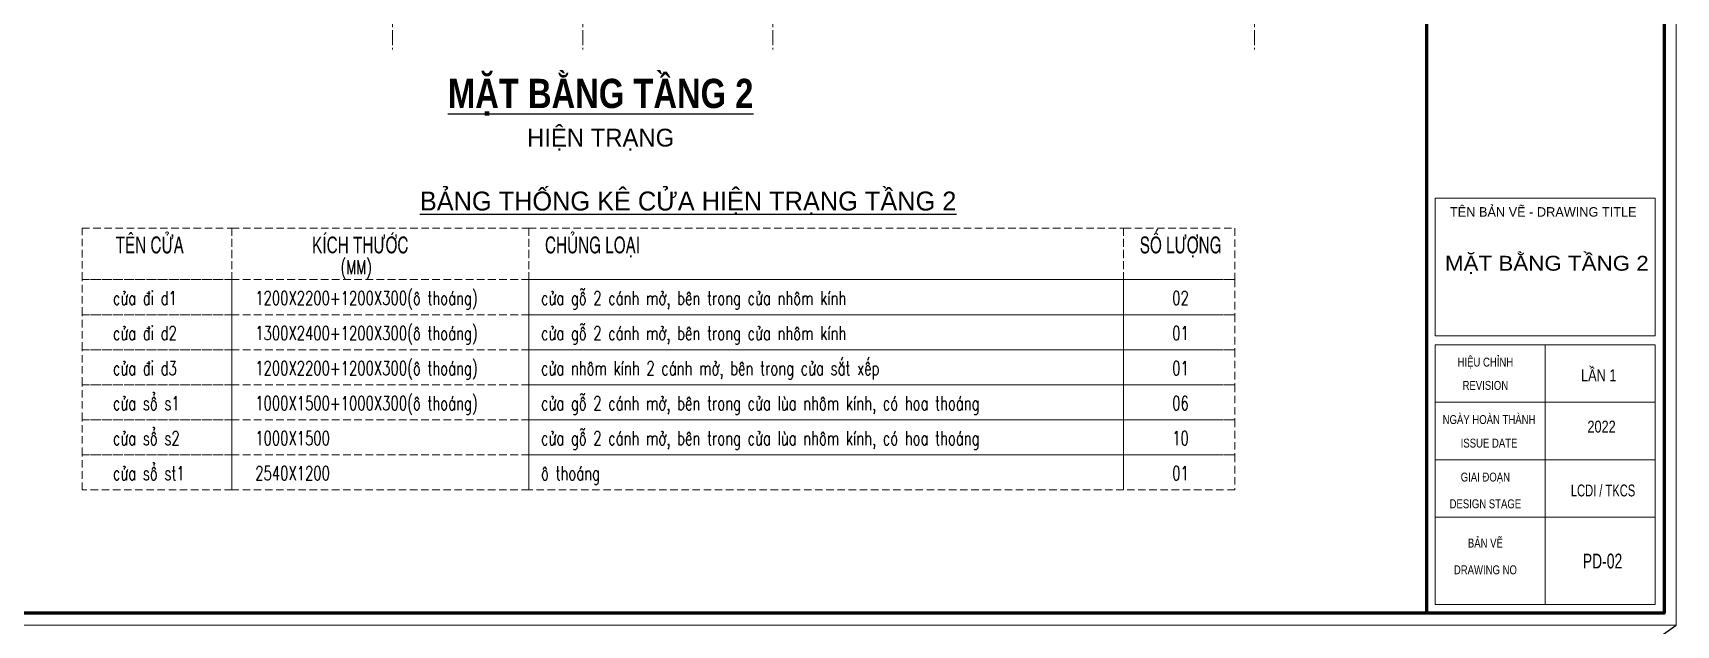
# Model space of a CAD drawing. Header units: millimetres. Extents: x 5243337 to 5938936, y 490824 to 785930.
# Drawn here: x 5318515 to 5346149, y 617248 to 627214 of the extents above; entities that cross this region are included whole.
import ezdxf
from ezdxf.enums import TextEntityAlignment as Align

# ---------------------------------------------------------------- set-up
doc = ezdxf.new("R2010")
doc.units = ezdxf.units.MM
doc.header["$MEASUREMENT"] = 0
doc.linetypes.add('CENTER', pattern=[2, 1.25, -0.25, 0.25, -0.25])
doc.linetypes.add('HIDDEN', pattern=[0.375, 0.25, -0.125])
doc.layers.get('0').update_dxf_attribs({"lineweight": 0})
doc.layers.get('Defpoints').update_dxf_attribs({"lineweight": 0})
doc.layers.add('KCS_Plotter', color=11, linetype='Continuous', plot=False)
for name, color, linetype, lineweight in [('Khungten_LCDI', 7, 'Continuous', 25), ('LC MANH DUT', 35, 'HIDDEN', 5), ('LC Net thay', 7, 'Continuous', 25), ('LC Text1', 3, 'Continuous', 20), ('LC Text2', 7, 'Continuous', 25), ('truc', 76, 'CENTER', 9)]:
    doc.layers.add(name, color=color, linetype=linetype, lineweight=lineweight)
doc.styles.add('Khungten', font='VHAVAN.TTF', dxfattribs={"width": 0.9, "height": 5000})
doc.styles.add('LC 1', font='VHAVANB.TTF')
doc.styles.add('LC 2', font='VHARIALN.TTF', dxfattribs={"width": 0.7})
doc.styles.add('LC 3', font='vnsimli.shx', dxfattribs={"width": 0.75})
doc.styles.add('LC3', font='VHARIALB.TTF', dxfattribs={"width": 0.8})
doc.styles.add('Title', font='VHBLACK.TTF')

# ---------------------------------------------------------------- blocks, each defined once
blk = doc.blocks.new('TIEUDE1')
at = {"layer": 'LC Text2', "color": 7, "style": 'LC 1'}
blk.add_attdef('TIªU§Ò', text='', height=5, dxfattribs=at).set_placement((0, 0), align=Align.BOTTOM_CENTER)
blk.add_attdef('TL', text='', height=3, dxfattribs=at).set_placement((0, -2), align=Align.TOP_CENTER)
blk = doc.blocks.new('TIEUDE2')
at = {"layer": 'LC Text2', "color": 7, "style": 'LC 1'}
blk.add_attdef('%%UTIªU§Ò', text='', height=3.5, dxfattribs=at).set_placement((0, 0), align=Align.BOTTOM_CENTER)
blk.add_attdef('TL', text='', height=2.2, dxfattribs=at).set_placement((0, -1.8), align=Align.TOP_CENTER)
blk = doc.blocks.new('lcdi fix1')
at = {"layer": 'Defpoints', "lineweight": 0}
blk.add_lwpolyline([(-1200, -14850), (-1200, 14850), (40800, 14850), (40800, -14850)], close=True, dxfattribs=at)
at = {"layer": 'Khungten_LCDI', "color": 5, "lineweight": 60}
blk.add_line((36600, 14650), (36600, -14650), dxfattribs=at)
at = {"layer": 'Khungten_LCDI', "color": 5, "lineweight": 25}
blk.add_line((40600, -14650), (40600, 14650), dxfattribs=at)
at = {"layer": 'Khungten_LCDI', "color": 9, "lineweight": 15}
for p, q in [((38600, -10133), (38600, -14500)), ((40450, -11100), (36750, -11100)), ((40450, -12067), (36750, -12067)), ((40450, -13033), (36750, -13033))]:
    blk.add_line(p, q, dxfattribs=at)
at = {"layer": 'Khungten_LCDI', "color": 5, "lineweight": 60}
blk.add_lwpolyline([(0, -14650), (0, 14650), (40600, 14650), (40600, -14650)], close=True, dxfattribs=at)
at = {"layer": 'Khungten_LCDI', "color": 9, "lineweight": 15}
for points in [[(36750, -9983), (40450, -9983), (40450, -7667), (36750, -7667)], [(36750, -14500), (40450, -14500), (40450, -10133), (36750, -10133)]]:
    blk.add_lwpolyline(points, close=True, dxfattribs=at)
at = {"color": 7, "style": 'Khungten'}
blk.add_text('tªn b¶n vÏ - drawing title', height=160, dxfattribs=at).set_placement((38566, -7977), align=Align.CENTER)
at = {"color": 7}
for s, height, style, width, p in [('hiÖu chØnh', 150, 'Khungten', 0.8, (37592, -10499)), ('revision', 150, 'Khungten', 0.8, (37592, -10891)), ('ngµy hoµn thµnh', 150, 'Khungten', 0.8, (37654, -11466)), ('issue date', 150, 'Khungten', 0.8, (37654, -11862)), ('giai ®o¹n', 150, 'Khungten', 0.8, (37592, -12433)), ('lcdi / tkCS', 200, 'Title', 0.7, (39571, -12684)), ('design stage', 150, 'Khungten', 0.8, (37592, -12883)), ('b¶n vÏ', 150, 'Khungten', 0.8, (37592, -13544)), ('drawing nO', 150, 'Khungten', 0.8, (37592, -13994))]:
    blk.add_text(s, height=height, dxfattribs=dict(at, style=style, width=width)).set_placement(p, align=Align.CENTER)
at = {"color": 7, "style": 'Khungten', "width": 0.8}
for tag, p in [('REVISION', (39499, -10746)), ('NGAYHT', (39546, -11609))]:
    blk.add_attdef(tag, text='', height=200, dxfattribs=at).set_placement(p, align=Align.CENTER)
at = {"layer": 'LC Text1', "style": 'Title', "width": 1.485915}
for tag, p, p2 in [('TENBANVE1', (36913, -8886), (40339, -8886)), ('TENBANVE2', (36913, -9562), (40339, -9562))]:
    blk.add_attdef(tag, text='', height=250, dxfattribs=at).set_placement(p, p2, align=Align.FIT)
at = {"layer": 'LC Text1', "style": 'Title', "width": 0.7}
blk.add_attdef('SOBANVE', text='', height=250, dxfattribs=at).set_placement((39562, -13896), align=Align.CENTER)

msp = doc.modelspace()

# ---------------------------------------------------------------- linework, layer by layer
at = {"layer": 'KCS_Plotter'}
msp.add_line((5304149.2, 587547.8), (5346149.2, 617247.8), dxfattribs=at)
at = {"layer": 'LC MANH DUT', "ltscale": 500}
for points in [[(5319342.9, 623924.6), (5321861.4, 623924.6), (5321861.4, 623061.3), (5319342.9, 623061.3)], [(5321861.4, 623924.6), (5326856.3, 623924.6), (5326856.3, 623061.3), (5321861.4, 623061.3)], [(5326856.3, 623924.6), (5336858.4, 623924.6), (5336858.4, 623061.3), (5326856.3, 623061.3)], [(5336858.4, 623924.6), (5338727.3, 623924.6), (5338727.3, 623061.3), (5336858.4, 623061.3)], [(5319342.9, 623061.3), (5321861.4, 623061.3), (5321861.4, 622471.8), (5319342.9, 622471.8)], [(5321861.4, 623061.3), (5326856.3, 623061.3), (5326856.3, 622471.8), (5321861.4, 622471.8)], [(5326856.3, 623061.3), (5336858.4, 623061.3), (5336858.4, 622471.8), (5326856.3, 622471.8)], [(5336858.4, 623061.3), (5338727.3, 623061.3), (5338727.3, 622471.8), (5336858.4, 622471.8)], [(5319342.9, 622471.8), (5321861.4, 622471.8), (5321861.4, 621882.4), (5319342.9, 621882.4)], [(5321861.4, 622471.8), (5326856.3, 622471.8), (5326856.3, 621882.4), (5321861.4, 621882.4)], [(5326856.3, 622471.8), (5336858.4, 622471.8), (5336858.4, 621882.4), (5326856.3, 621882.4)], [(5336858.4, 622471.8), (5338727.3, 622471.8), (5338727.3, 621882.4), (5336858.4, 621882.4)], [(5319342.9, 621882.4), (5321861.4, 621882.4), (5321861.4, 621293), (5319342.9, 621293)], [(5321861.4, 621882.4), (5326856.3, 621882.4), (5326856.3, 621293), (5321861.4, 621293)], [(5326856.3, 621882.4), (5336858.4, 621882.4), (5336858.4, 621293), (5326856.3, 621293)], [(5336858.4, 621882.4), (5338727.3, 621882.4), (5338727.3, 621293), (5336858.4, 621293)], [(5319342.9, 621293), (5321861.4, 621293), (5321861.4, 620703.5), (5319342.9, 620703.5)], [(5321861.4, 621293), (5326856.3, 621293), (5326856.3, 620703.5), (5321861.4, 620703.5)], [(5326856.3, 621293), (5336858.4, 621293), (5336858.4, 620703.5), (5326856.3, 620703.5)], [(5336858.4, 621293), (5338727.3, 621293), (5338727.3, 620703.5), (5336858.4, 620703.5)], [(5319342.9, 620703.5), (5321861.4, 620703.5), (5321861.4, 620114.1), (5319342.9, 620114.1)], [(5321861.4, 620703.5), (5326856.3, 620703.5), (5326856.3, 620114.1), (5321861.4, 620114.1)], [(5326856.3, 620703.5), (5336858.4, 620703.5), (5336858.4, 620114.1), (5326856.3, 620114.1)], [(5336858.4, 620703.5), (5338727.3, 620703.5), (5338727.3, 620114.1), (5336858.4, 620114.1)], [(5319342.9, 620114.1), (5321861.4, 620114.1), (5321861.4, 619524.7), (5319342.9, 619524.7)], [(5321861.4, 620114.1), (5326856.3, 620114.1), (5326856.3, 619524.7), (5321861.4, 619524.7)], [(5326856.3, 620114.1), (5336858.4, 620114.1), (5336858.4, 619524.7), (5326856.3, 619524.7)], [(5336858.4, 620114.1), (5338727.3, 620114.1), (5338727.3, 619524.7), (5336858.4, 619524.7)]]:
    msp.add_lwpolyline(points, close=True, dxfattribs=at)
at = {"layer": 'truc', "ltscale": 200}
for p, q in [((5324560.9, 644058.7), (5324560.9, 626934.2)), ((5324560.9, 644058.7), (5324560.9, 626934.2)), ((5327760.9, 644058.7), (5327760.9, 626934.2)), ((5330960.9, 644058.7), (5330960.9, 626934.2)), ((5339060.9, 644058.7), (5339060.9, 626934.2))]:
    msp.add_line(p, q, dxfattribs=at)

# ---------------------------------------------------------------- block references
at = {"layer": 'LC Net thay'}
ref = msp.add_blockref('lcdi fix1', (5305349.2, 632097.8), dxfattribs=at)
ref.add_attrib('NGAYHT', '2022', dxfattribs={"layer": 'LC Text1', "height": 200, "style": 'Khungten', "width": 0.8}).set_placement((5344895.4, 620488.5), align=Align.CENTER)
ref.add_attrib('REVISION', 'lÇn 1', dxfattribs={"layer": 'LC Text1', "height": 200, "style": 'Khungten', "width": 0.8}).set_placement((5344848, 621351.5), align=Align.CENTER)
ref.add_attrib('SOBANVE', 'pd-02', dxfattribs={"layer": 'LC Text1', "height": 250, "style": 'Title', "width": 0.7}).set_placement((5344911.3, 618201.6), align=Align.CENTER)
ref.add_attrib('TENBANVE1', 'mÆt b»ng tÇng 2', dxfattribs={"layer": 'LC Text1', "height": 250, "style": 'Title', "width": 0.939407}).set_placement((5342261.9, 623212.1), (5345688.4, 623212.1), align=Align.FIT)
at = {"layer": 'LC Text2'}
ref = msp.add_blockref('TIEUDE1', (5328063.5, 625800), dxfattribs=dict(at, xscale=100.0000000001933, yscale=100.0000000001933, zscale=100.0000000001933))
ref.add_attrib('TIªU§Ò', '%%UmÆt b»ng tÇng 2', dxfattribs={"color": 7, "height": 492.441, "style": 'LC3', "width": 0.8}).set_placement((5328063.5, 625800), align=Align.BOTTOM_CENTER)
ref.add_attrib('TL', 'hiÖn tr¹ng', dxfattribs={"color": 7, "height": 300, "style": 'LC 1'}).set_placement((5328063.5, 625600), align=Align.TOP_CENTER)
ref = msp.add_blockref('TIEUDE2', (5329534, 624129.1), dxfattribs=dict(at, xscale=93.7500000001812, yscale=93.7500000001812, zscale=93.7500000001812))
ref.add_attrib('%%UTIªU§Ò', '%%Ub¶ng thèng kª cöa hiÖn tr¹ng tÇng 2', dxfattribs={"color": 7, "height": 318.389, "style": 'LC 1'}).set_placement((5329534, 624129.1), align=Align.BOTTOM_CENTER)

# ---------------------------------------------------------------- texts
at = {"layer": 'LC Text1', "style": 'LC 3', "width": 0.7}
for s, height, p in [('(MM)', 232.51, (5323686.1, 623154.5)), ('cöa ®i d1', 232.51, (5319861.1, 622635.1)), ('1200X2200+1200X300(« tho¸ng)', 232.515, (5322255, 622635.1)), ('cöa gç 2 c¸nh më, bªn trong cöa nh«m kÝnh', 232.515, (5327060.6, 622635.1)), ('02', 232.51, (5337674.8, 622635.1)), ('cöa gç 2 c¸nh më, bªn trong cöa nh«m kÝnh', 232.515, (5327060.6, 622045.7)), ('cöa ®i d2', 232.51, (5319861.1, 622045.7)), ('1300X2400+1200X300(« tho¸ng)', 232.515, (5322255, 622045.7)), ('01', 232.51, (5337674.8, 622045.7)), ('cöa ®i d3', 232.51, (5319861.1, 621456.2)), ('1200X2200+1200X300(« tho¸ng)', 232.515, (5322255, 621456.2)), ('cöa nh«m kÝnh 2 c¸nh më, bªn trong cöa s¾t xÕp', 232.515, (5327060.6, 621456.2)), ('01', 232.51, (5337674.8, 621456.2)), ('cöa sæ s1', 232.51, (5319861.1, 620866.8)), ('1000X1500+1000X300(« tho¸ng)', 232.515, (5322255, 620866.8)), ('cöa gç 2 c¸nh më, bªn trong cöa lïa nh«m kÝnh, cã hoa tho¸ng', 232.515, (5327060.6, 620866.8)), ('06', 232.51, (5337674.8, 620866.8)), ('cöa sæ s2', 232.51, (5319861.1, 620277.4)), ('1000X1500', 232.51, (5322255, 620277.4)), ('cöa gç 2 c¸nh më, bªn trong cöa lïa nh«m kÝnh, cã hoa tho¸ng', 232.515, (5327060.6, 620277.4)), ('10', 232.51, (5337674.8, 620277.4)), ('cöa sæ st1', 232.51, (5319861.1, 619687.9)), ('2540X1200', 232.51, (5322255, 619687.9)), ('« tho¸ng', 232.51, (5327060.6, 619687.9)), ('01', 232.51, (5337674.8, 619687.9))]:
    msp.add_text(s, height=height, dxfattribs=at).set_placement(p)
at = {"layer": 'LC Text2', "lineweight": -2, "style": 'LC 2', "width": 0.8}
for s, p in [('tªn cöa', (5319905.8, 623504.6)), ('kÝch th\xadíc', (5323211.6, 623504.6)), ('chñng lo¹i', (5327127.4, 623504.6)), ('sè l\xadîng', (5337129.5, 623504.6))]:
    msp.add_text(s, height=281.25, dxfattribs=at).set_placement(p)

doc.saveas('drawing.dxf')
